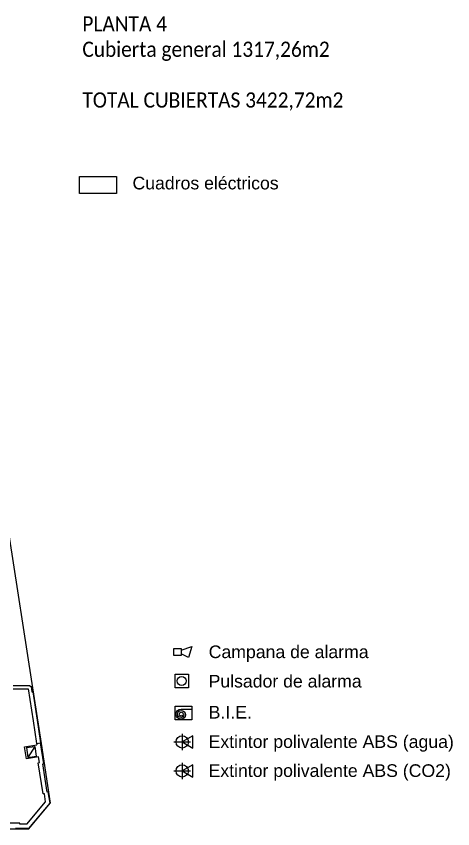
# Model space of a CAD drawing. Header units: millimetres. Extents: x 1471 to 1845, y 158 to 278.
# Drawn here: x 1576.3 to 1628.8, y 168.6 to 266.4 of the extents above; entities that cross this region are included whole.
import ezdxf

# ---------------------------------------------------------------- set-up
doc = ezdxf.new("R2010")
doc.units = ezdxf.units.MM
doc.header["$LTSCALE"] = 0.4
for name, color, linetype in [('CUADROS ELECT', 30, 'Continuous'), ('MUROS', 7, 'Continuous'), ('TEXTOS', 7, 'Continuous')]:
    doc.layers.add(name, color=color, linetype=linetype)
doc.layers.add('Incendios', color=7, linetype='Continuous', true_color=0xe60000)
doc.styles.add('PROYECTO', font='arial.ttf')
doc.styles.add('UNE25', font='romans.shx', dxfattribs={"width": 0.9, "height": 2.5})

msp = doc.modelspace()

# ---------------------------------------------------------------- linework, layer by layer
at = {"layer": 'CUADROS ELECT'}
msp.add_lwpolyline([(1583.911, 247.154), (1588.364, 247.154), (1588.364, 245.083), (1583.911, 245.083)], close=True, dxfattribs=at)
at = {"layer": 'Incendios'}
for p, q in [((1595.272, 190.316), (1596.137, 190.316)), ((1595.272, 189.451), (1595.272, 190.316)), ((1596.137, 190.1), (1597.436, 190.533)), ((1596.137, 190.316), (1596.137, 189.451)), ((1597.436, 190.533), (1597.003, 189.234)), ((1596.137, 189.451), (1595.272, 189.451)), ((1597.003, 189.234), (1596.137, 189.667)), ((1595.396, 187.198), (1597.01, 187.198)), ((1595.396, 185.585), (1595.396, 187.198)), ((1597.01, 187.198), (1597.01, 185.585)), ((1597.01, 185.585), (1595.396, 185.585)), ((1596.261, 180.037), (1596.261, 178.06)), ((1595.272, 179.049), (1597.249, 179.049))]:
    msp.add_line(p, q, dxfattribs=at)
at = {"layer": 'Incendios', "color": 4}
for p, q in [((1596.261, 176.545), (1596.261, 174.569)), ((1595.272, 175.557), (1597.249, 175.557))]:
    msp.add_line(p, q, dxfattribs=at)
at = {"layer": 'Incendios'}
for points in [[(1595.396, 183.347), (1597.433, 183.347), (1597.433, 181.734), (1595.396, 181.734)], [(1597.544, 179.79), (1596.261, 179.049), (1597.544, 178.307)]]:
    msp.add_lwpolyline(points, close=True, dxfattribs=at)
msp.add_lwpolyline([(1596.278, 182.319, -0.404965), (1596.126, 182.172, -1), (1596.126, 182.623, -1), (1596.126, 181.998, -1), (1596.126, 182.825, -1), (1596.126, 181.794, -1), (1596.126, 183.017), (1596.889, 183.017), (1597.376, 183.017)], format="xyb", dxfattribs=at)
at = {"layer": 'Incendios', "color": 4}
msp.add_lwpolyline([(1597.544, 176.298), (1596.261, 175.557), (1597.544, 174.816)], close=True, dxfattribs=at)
at = {"layer": 'Incendios'}
for centre, radius in [((1596.203, 186.392), 0.539), ((1596.261, 179.049), 0.741)]:
    msp.add_circle(centre, radius, dxfattribs=at)
at = {"layer": 'Incendios', "color": 4}
msp.add_circle((1596.261, 175.557), 0.741, dxfattribs=at)
at = {"layer": 'MUROS'}
for p, q in [((1575.402, 203.996), (1578.171, 186.072)), ((1578.171, 186.072), (1579.284, 178.868)), ((1575.925, 185.85), (1577.94, 185.85)), ((1575.925, 185.45), (1577.726, 185.45)), ((1577.726, 185.45), (1578.32, 181.603)), ((1577.94, 185.85), (1577.956, 185.746)), ((1577.956, 185.746), (1578.072, 185.764)), ((1578.072, 185.764), (1578.179, 185.072)), ((1578.179, 185.072), (1578.287, 185.089)), ((1578.287, 185.089), (1578.814, 181.679)), ((1578.32, 181.603), (1578.74, 178.885)), ((1578.814, 181.679), (1579.234, 178.962)), ((1577.288, 178.459), (1578.77, 178.688)), ((1577.51, 177.018), (1577.288, 178.459)), ((1577.527, 178.366), (1578.515, 178.519)), ((1577.527, 178.366), (1577.71, 177.18)), ((1578.515, 178.519), (1577.71, 177.18)), ((1578.515, 178.519), (1578.698, 177.333)), ((1578.74, 178.885), (1579.234, 178.962)), ((1578.74, 178.885), (1578.77, 178.688)), ((1579.626, 176.425), (1579.234, 178.962)), ((1579.284, 178.868), (1580.396, 171.664)), ((1578.993, 177.247), (1577.51, 177.018)), ((1577.71, 177.18), (1578.698, 177.333)), ((1579.098, 176.564), (1578.993, 177.247)), ((1578.95, 176.541), (1579.098, 176.564)), ((1579.529, 172.795), (1578.95, 176.541)), ((1579.477, 176.402), (1579.66, 176.431)), ((1580.001, 173.013), (1579.477, 176.402)), ((1579.677, 172.818), (1579.529, 172.795)), ((1579.831, 171.823), (1579.677, 172.818)), ((1580.149, 173.035), (1580.001, 173.013)), ((1580.359, 171.675), (1580.149, 173.035)), ((1577.576, 169.135), (1579.831, 171.823)), ((1577.809, 168.635), (1580.359, 171.675)), ((1577.825, 168.6), (1580.396, 171.664)), ((1576.715, 169.285), (1572.73, 169.285)), ((1576.715, 169.135), (1576.715, 169.285)), ((1479.475, 168.6), (1577.825, 168.6)), ((1577.809, 168.635), (1576.21, 168.635)), ((1577.576, 169.135), (1576.715, 169.135))]:
    msp.add_line(p, q, dxfattribs=at)

# ---------------------------------------------------------------- texts
at = {"layer": 'CUADROS ELECT', "insert": (1590.281, 247.106), "char_height": 1.52, "attachment_point": 1, "style": 'PROYECTO'}
msp.add_mtext_dynamic_manual_height_columns('Cuadros eléctricos', width=23.90176, gutter_width=12.5, heights=[0], dxfattribs=at)
at = {"layer": 'Incendios', "char_height": 1.52, "attachment_point": 1, "style": 'PROYECTO'}
for s, width, insert in [('Campana de alarma ', 27.8226, (1599.449, 190.666)), ('Pulsador de alarma', 25.52917, (1599.435, 187.13)), ('B.I.E. ', 27.8226, (1599.449, 183.388)), ('Extintor polivalente ABS (agua)', 31.21099, (1599.435, 179.852))]:
    msp.add_mtext_dynamic_manual_height_columns(s, width=width, gutter_width=12.5, heights=[0], dxfattribs=dict(at, insert=insert))
at = {"layer": 'Incendios', "color": 4, "insert": (1599.435, 176.361), "char_height": 1.52, "attachment_point": 1, "style": 'PROYECTO'}
msp.add_mtext_dynamic_manual_height_columns('Extintor polivalente ABS (CO2)', width=29.14841, gutter_width=12.5, heights=[0], dxfattribs=at)
at = {"layer": 'TEXTOS', "insert": (1584.251, 266.433), "char_height": 2, "attachment_point": 1, "style": 'UNE25'}
msp.add_mtext_dynamic_manual_height_columns('{\\fCalibri|b0|i0|c0|p34;\\H0.91667x;\\C0;PLANTA 4\\PCubierta general 1317,26m2\\P\\PTOTAL CUBIERTAS 3422,72m2}', width=75.75929, gutter_width=12.5, heights=[24.789], dxfattribs=at)

doc.saveas('drawing.dxf')
